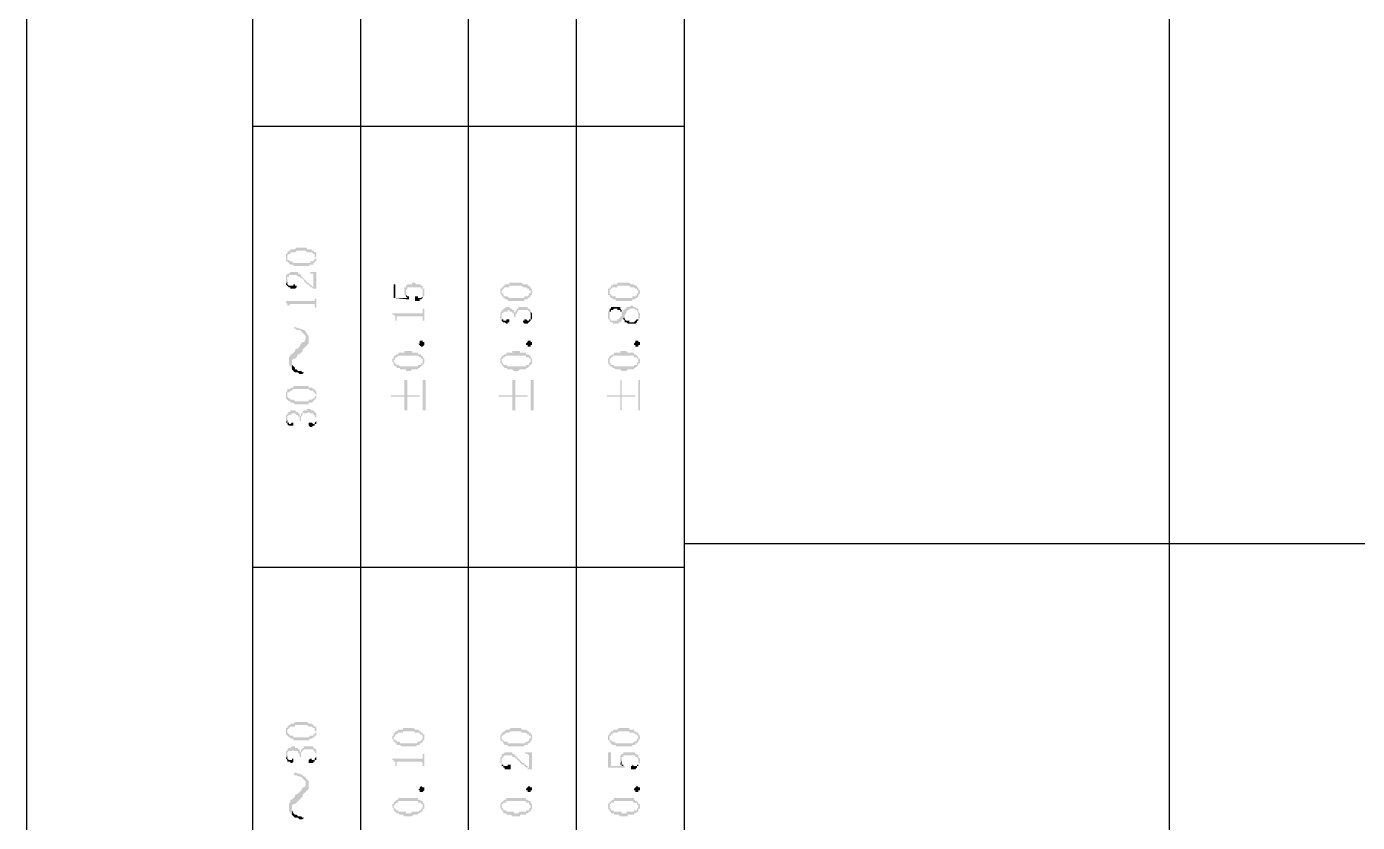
# Model space of a CAD drawing. Header units: millimetres. Extents: x 7018 to 13530, y 4187 to 5692.
# Drawn here: x 7512.01 to 7551.53, y 4596.41 to 4620.03 of the extents above; entities that cross this region are included whole.
import ezdxf

# ---------------------------------------------------------------- set-up
doc = ezdxf.new("R2010")
doc.units = ezdxf.units.MM

msp = doc.modelspace()

# ---------------------------------------------------------------- hatches: boundary and pattern name
at = {"transparency": 33554559}
for points in [[(7519.709, 4613.196), (7519.709, 4613.106), (7519.709, 4613.061), (7519.754, 4613.061), (7519.754, 4613.196), (7519.754, 4613.241), (7519.754, 4613.241), (7519.799, 4613.287), (7519.844, 4613.287), (7519.844, 4613.332), (7519.98, 4613.332), (7520.025, 4613.377), (7520.296, 4613.377), (7520.341, 4613.332), (7520.476, 4613.332), (7520.521, 4613.287), (7520.567, 4613.287), (7520.567, 4613.241), (7520.567, 4613.196), (7520.612, 4613.196), (7520.612, 4613.332), (7520.567, 4613.332), (7520.521, 4613.377), (7520.476, 4613.377), (7520.476, 4613.422), (7520.341, 4613.422), (7520.341, 4613.467), (7520.025, 4613.467), (7519.98, 4613.422), (7519.844, 4613.422), (7519.844, 4613.377), (7519.799, 4613.377), (7519.754, 4613.332), (7519.754, 4613.287), (7519.709, 4613.287), (7519.709, 4613.241)], [(7519.754, 4613.061), (7519.754, 4613.061), (7519.799, 4613.016), (7519.799, 4613.016), (7519.844, 4612.971), (7519.935, 4612.971), (7519.935, 4612.926), (7520.386, 4612.926), (7520.431, 4612.971), (7520.521, 4612.971), (7520.521, 4613.016), (7520.567, 4613.016), (7520.567, 4613.061), (7520.612, 4613.061), (7520.612, 4613.106), (7520.612, 4613.151), (7520.612, 4613.196), (7520.612, 4613.241), (7520.612, 4613.287), (7520.612, 4613.332), (7520.612, 4613.151), (7520.567, 4613.151), (7520.567, 4613.106), (7520.521, 4613.106), (7520.521, 4613.061), (7520.431, 4613.061), (7520.431, 4613.016), (7519.935, 4613.016), (7519.89, 4613.061), (7519.844, 4613.061), (7519.799, 4613.106), (7519.754, 4613.106), (7519.754, 4613.151), (7519.754, 4613.196)], [(7519.709, 4612.519), (7519.709, 4612.474), (7519.709, 4612.384), (7519.709, 4612.384), (7519.754, 4612.474), (7519.754, 4612.564), (7519.754, 4612.61), (7519.799, 4612.61), (7519.799, 4612.655), (7520.025, 4612.655), (7520.07, 4612.61), (7520.115, 4612.61), (7520.16, 4612.564), (7520.206, 4612.564), (7520.206, 4612.519), (7520.251, 4612.519), (7520.251, 4612.474), (7520.251, 4612.474), (7520.296, 4612.429), (7520.296, 4612.429), (7520.341, 4612.384), (7520.386, 4612.384), (7520.386, 4612.339), (7520.431, 4612.339), (7520.431, 4612.294), (7520.476, 4612.294), (7520.521, 4612.249), (7520.567, 4612.249), (7520.521, 4612.294), (7520.521, 4612.294), (7520.476, 4612.339), (7520.476, 4612.339), (7520.431, 4612.384), (7520.431, 4612.384), (7520.386, 4612.429), (7520.341, 4612.429), (7520.341, 4612.474), (7520.296, 4612.474), (7520.296, 4612.519), (7520.251, 4612.519), (7520.251, 4612.564), (7520.206, 4612.564), (7520.206, 4612.61), (7520.16, 4612.61), (7520.16, 4612.655), (7520.16, 4612.655), (7520.115, 4612.7), (7520.07, 4612.7), (7520.07, 4612.745), (7519.844, 4612.745), (7519.799, 4612.7), (7519.754, 4612.7), (7519.754, 4612.655), (7519.709, 4612.655), (7519.709, 4612.61)], [(7519.709, 4612.384), (7519.754, 4612.339), (7519.754, 4612.339), (7519.799, 4612.294), (7519.844, 4612.294), (7519.844, 4612.249), (7519.98, 4612.249), (7520.025, 4612.294), (7520.025, 4612.339), (7519.98, 4612.339), (7519.98, 4612.384), (7519.935, 4612.384), (7519.935, 4612.339), (7519.799, 4612.339), (7519.754, 4612.384), (7519.754, 4612.474), (7519.754, 4612.474)], [(7520.386, 4612.745), (7520.431, 4612.745), (7520.431, 4612.7), (7520.521, 4612.7), (7520.521, 4612.655), (7520.521, 4612.294), (7520.567, 4612.249), (7520.612, 4612.249), (7520.612, 4612.745)], [(7522.913, 4612.384), (7522.913, 4611.978), (7523.365, 4611.933), (7523.365, 4611.978), (7523.365, 4612.023), (7523.32, 4611.978), (7522.959, 4611.978), (7522.959, 4612.384)], [(7523.229, 4612.203), (7523.229, 4612.113), (7523.229, 4612.068), (7523.229, 4612.068), (7523.274, 4612.023), (7523.274, 4612.158), (7523.274, 4612.203), (7523.274, 4612.203), (7523.32, 4612.249), (7523.32, 4612.294), (7523.726, 4612.294), (7523.726, 4612.249), (7523.771, 4612.249), (7523.771, 4612.203), (7523.771, 4612.158), (7523.771, 4612.023), (7523.816, 4612.023), (7523.816, 4612.068), (7523.816, 4612.158), (7523.816, 4612.203), (7523.816, 4612.249), (7523.771, 4612.249), (7523.771, 4612.294), (7523.771, 4612.339), (7523.726, 4612.339), (7523.681, 4612.384), (7523.59, 4612.384), (7523.545, 4612.429), (7523.455, 4612.429), (7523.455, 4612.384), (7523.32, 4612.384), (7523.274, 4612.339), (7523.274, 4612.294), (7523.229, 4612.294), (7523.229, 4612.249)], [(7526.073, 4612.158), (7526.073, 4612.113), (7526.073, 4612.113), (7526.118, 4612.068), (7526.118, 4612.023), (7526.118, 4612.158), (7526.118, 4612.203), (7526.118, 4612.203), (7526.163, 4612.249), (7526.163, 4612.249), (7526.208, 4612.294), (7526.343, 4612.294), (7526.343, 4612.339), (7526.705, 4612.339), (7526.75, 4612.294), (7526.84, 4612.294), (7526.885, 4612.249), (7526.93, 4612.249), (7526.93, 4612.203), (7526.975, 4612.203), (7526.975, 4612.158), (7526.975, 4612.294), (7526.975, 4612.294), (7526.93, 4612.339), (7526.885, 4612.339), (7526.885, 4612.384), (7526.75, 4612.384), (7526.705, 4612.429), (7526.343, 4612.429), (7526.343, 4612.384), (7526.208, 4612.384), (7526.208, 4612.339), (7526.163, 4612.339), (7526.163, 4612.294), (7526.118, 4612.294), (7526.118, 4612.249), (7526.073, 4612.249)], [(7529.277, 4612.158), (7529.277, 4612.113), (7529.277, 4612.068), (7529.322, 4612.068), (7529.322, 4612.023), (7529.322, 4612.158), (7529.322, 4612.203), (7529.322, 4612.203), (7529.367, 4612.249), (7529.367, 4612.249), (7529.412, 4612.294), (7529.548, 4612.294), (7529.548, 4612.339), (7529.909, 4612.339), (7529.954, 4612.294), (7530.044, 4612.294), (7530.089, 4612.249), (7530.135, 4612.249), (7530.135, 4612.203), (7530.18, 4612.203), (7530.18, 4612.158), (7530.18, 4612.294), (7530.135, 4612.294), (7530.135, 4612.339), (7530.089, 4612.339), (7530.044, 4612.384), (7529.954, 4612.384), (7529.909, 4612.429), (7529.548, 4612.429), (7529.548, 4612.384), (7529.412, 4612.384), (7529.412, 4612.339), (7529.367, 4612.339), (7529.367, 4612.294), (7529.322, 4612.294), (7529.322, 4612.249), (7529.277, 4612.249)], [(7519.709, 4611.888), (7519.709, 4611.842), (7519.709, 4611.842), (7519.754, 4611.797), (7519.754, 4611.752), (7519.799, 4611.752), (7519.799, 4611.617), (7519.799, 4611.752), (7519.799, 4611.752), (7519.844, 4611.797), (7520.567, 4611.797), (7520.567, 4611.752), (7520.567, 4611.707), (7520.612, 4611.662), (7520.612, 4611.617), (7520.612, 4612.023), (7520.612, 4611.978), (7520.567, 4611.933), (7520.567, 4611.888), (7520.521, 4611.888)], [(7523.274, 4612.023), (7523.274, 4612.023), (7523.32, 4611.978), (7523.32, 4611.978), (7523.365, 4612.023), (7523.32, 4612.023), (7523.274, 4612.068), (7523.274, 4612.113), (7523.274, 4612.158)], [(7523.545, 4611.978), (7523.545, 4611.888), (7523.681, 4611.888), (7523.681, 4611.933), (7523.726, 4611.933), (7523.771, 4611.978), (7523.771, 4612.158), (7523.771, 4612.068), (7523.771, 4612.023), (7523.771, 4612.023), (7523.726, 4611.978), (7523.636, 4611.978), (7523.636, 4612.023), (7523.545, 4612.023)], [(7526.118, 4612.023), (7526.163, 4612.023), (7526.163, 4611.978), (7526.208, 4611.978), (7526.208, 4611.933), (7526.298, 4611.933), (7526.298, 4611.888), (7526.795, 4611.888), (7526.795, 4611.933), (7526.885, 4611.933), (7526.885, 4611.978), (7526.93, 4611.978), (7526.975, 4612.023), (7526.975, 4612.068), (7527.02, 4612.068), (7527.02, 4612.113), (7527.02, 4612.158), (7527.02, 4612.203), (7527.02, 4612.249), (7526.975, 4612.249), (7526.975, 4612.294), (7526.975, 4612.158), (7526.975, 4612.113), (7526.93, 4612.113), (7526.93, 4612.068), (7526.93, 4612.068), (7526.885, 4612.023), (7526.795, 4612.023), (7526.795, 4611.978), (7526.343, 4611.978), (7526.298, 4612.023), (7526.208, 4612.023), (7526.163, 4612.068), (7526.163, 4612.113), (7526.118, 4612.113), (7526.118, 4612.158)], [(7529.322, 4612.023), (7529.322, 4612.023), (7529.367, 4611.978), (7529.412, 4611.978), (7529.412, 4611.933), (7529.503, 4611.933), (7529.503, 4611.888), (7529.999, 4611.888), (7529.999, 4611.933), (7530.089, 4611.933), (7530.089, 4611.978), (7530.135, 4611.978), (7530.18, 4612.023), (7530.18, 4612.068), (7530.18, 4612.068), (7530.225, 4612.113), (7530.225, 4612.158), (7530.225, 4612.203), (7530.225, 4612.203), (7530.18, 4612.249), (7530.18, 4612.294), (7530.18, 4612.158), (7530.18, 4612.113), (7530.135, 4612.113), (7530.135, 4612.068), (7530.135, 4612.068), (7530.089, 4612.023), (7529.999, 4612.023), (7529.999, 4611.978), (7529.503, 4611.978), (7529.503, 4612.023), (7529.412, 4612.023), (7529.367, 4612.068), (7529.367, 4612.068), (7529.322, 4612.113), (7529.322, 4612.158)], [(7522.868, 4611.526), (7522.868, 4611.481), (7522.913, 4611.481), (7522.959, 4611.436), (7522.959, 4611.346), (7522.959, 4611.301), (7523.004, 4611.301), (7523.004, 4611.391), (7523.004, 4611.436), (7523.771, 4611.436), (7523.771, 4611.391), (7523.771, 4611.346), (7523.771, 4611.301), (7523.816, 4611.301), (7523.816, 4611.662), (7523.771, 4611.662), (7523.771, 4611.572), (7523.771, 4611.526), (7523.681, 4611.526)], [(7526.073, 4611.436), (7526.073, 4611.346), (7526.118, 4611.346), (7526.118, 4611.436), (7526.118, 4611.481), (7526.118, 4611.526), (7526.163, 4611.526), (7526.163, 4611.572), (7526.298, 4611.572), (7526.298, 4611.617), (7526.343, 4611.617), (7526.343, 4611.572), (7526.434, 4611.572), (7526.434, 4611.526), (7526.479, 4611.526), (7526.479, 4611.481), (7526.479, 4611.436), (7526.479, 4611.436), (7526.524, 4611.391), (7526.524, 4611.436), (7526.524, 4611.481), (7526.569, 4611.526), (7526.569, 4611.572), (7526.614, 4611.572), (7526.614, 4611.617), (7526.885, 4611.617), (7526.93, 4611.572), (7526.93, 4611.572), (7526.975, 4611.526), (7526.975, 4611.481), (7526.975, 4611.436), (7526.975, 4611.617), (7526.975, 4611.617), (7526.93, 4611.662), (7526.885, 4611.662), (7526.885, 4611.707), (7526.614, 4611.707), (7526.614, 4611.662), (7526.569, 4611.662), (7526.569, 4611.617), (7526.569, 4611.617), (7526.524, 4611.572), (7526.524, 4611.526), (7526.524, 4611.526), (7526.479, 4611.572), (7526.479, 4611.617), (7526.434, 4611.617), (7526.434, 4611.662), (7526.389, 4611.662), (7526.343, 4611.707), (7526.253, 4611.707), (7526.208, 4611.662), (7526.163, 4611.662), (7526.163, 4611.617), (7526.118, 4611.617), (7526.118, 4611.572), (7526.118, 4611.572), (7526.073, 4611.526), (7526.073, 4611.481)], [(7529.277, 4611.481), (7529.277, 4611.436), (7529.277, 4611.346), (7529.322, 4611.346), (7529.322, 4611.301), (7529.322, 4611.301), (7529.367, 4611.256), (7529.412, 4611.256), (7529.412, 4611.211), (7529.593, 4611.211), (7529.593, 4611.256), (7529.638, 4611.256), (7529.683, 4611.301), (7529.683, 4611.346), (7529.728, 4611.346), (7529.728, 4611.391), (7529.728, 4611.391), (7529.774, 4611.436), (7529.774, 4611.481), (7529.774, 4611.481), (7529.819, 4611.526), (7529.819, 4611.572), (7529.819, 4611.572), (7529.864, 4611.617), (7529.909, 4611.617), (7529.909, 4611.662), (7530.089, 4611.662), (7530.089, 4611.617), (7530.135, 4611.617), (7530.135, 4611.572), (7530.18, 4611.572), (7530.18, 4611.481), (7530.18, 4611.346), (7530.18, 4611.346), (7530.225, 4611.391), (7530.225, 4611.481), (7530.225, 4611.526), (7530.225, 4611.526), (7530.18, 4611.572), (7530.18, 4611.617), (7530.18, 4611.662), (7530.135, 4611.662), (7530.089, 4611.707), (7530.044, 4611.707), (7529.999, 4611.752), (7529.954, 4611.752), (7529.909, 4611.707), (7529.819, 4611.707), (7529.819, 4611.662), (7529.774, 4611.662), (7529.774, 4611.617), (7529.728, 4611.617), (7529.728, 4611.572), (7529.683, 4611.572), (7529.683, 4611.526), (7529.683, 4611.436), (7529.638, 4611.436), (7529.638, 4611.391), (7529.638, 4611.391), (7529.593, 4611.346), (7529.548, 4611.346), (7529.548, 4611.301), (7529.367, 4611.301), (7529.367, 4611.346), (7529.322, 4611.346), (7529.322, 4611.391), (7529.322, 4611.617), (7529.277, 4611.572)], [(7529.322, 4611.617), (7529.322, 4611.481), (7529.322, 4611.526), (7529.322, 4611.572), (7529.367, 4611.572), (7529.367, 4611.617), (7529.412, 4611.617), (7529.458, 4611.662), (7529.548, 4611.662), (7529.548, 4611.617), (7529.638, 4611.617), (7529.638, 4611.572), (7529.683, 4611.572), (7529.683, 4611.526), (7529.683, 4611.617), (7529.683, 4611.617), (7529.638, 4611.662), (7529.638, 4611.707), (7529.367, 4611.707), (7529.367, 4611.662), (7529.322, 4611.662)], [(7526.118, 4611.346), (7526.118, 4611.301), (7526.118, 4611.301), (7526.163, 4611.256), (7526.208, 4611.256), (7526.253, 4611.211), (7526.298, 4611.211), (7526.298, 4611.256), (7526.343, 4611.256), (7526.343, 4611.301), (7526.343, 4611.346), (7526.253, 4611.346), (7526.253, 4611.301), (7526.163, 4611.301), (7526.163, 4611.346), (7526.118, 4611.346), (7526.118, 4611.391), (7526.118, 4611.436)], [(7526.75, 4611.256), (7526.75, 4611.256), (7526.795, 4611.211), (7526.885, 4611.211), (7526.93, 4611.256), (7526.93, 4611.256), (7526.975, 4611.301), (7526.975, 4611.346), (7527.02, 4611.346), (7527.02, 4611.436), (7527.02, 4611.481), (7527.02, 4611.526), (7527.02, 4611.526), (7526.975, 4611.572), (7526.975, 4611.436), (7526.975, 4611.391), (7526.975, 4611.346), (7526.93, 4611.346), (7526.93, 4611.301), (7526.885, 4611.301), (7526.84, 4611.346), (7526.795, 4611.346), (7526.795, 4611.301), (7526.75, 4611.301)], [(7529.728, 4611.346), (7529.774, 4611.301), (7529.774, 4611.256), (7529.819, 4611.256), (7529.864, 4611.211), (7530.089, 4611.211), (7530.135, 4611.256), (7530.135, 4611.301), (7530.18, 4611.301), (7530.18, 4611.481), (7530.18, 4611.391), (7530.18, 4611.346), (7530.135, 4611.346), (7530.089, 4611.301), (7530.089, 4611.301), (7530.044, 4611.256), (7529.909, 4611.256), (7529.909, 4611.301), (7529.819, 4611.301), (7529.774, 4611.346), (7529.774, 4611.391), (7529.728, 4611.391)], [(7519.799, 4610.082), (7519.799, 4609.992), (7519.844, 4609.947), (7519.89, 4609.857), (7519.89, 4610.037), (7519.89, 4610.127), (7519.935, 4610.172), (7519.98, 4610.172), (7520.025, 4610.218), (7520.07, 4610.308), (7520.115, 4610.308), (7520.16, 4610.353), (7520.206, 4610.398), (7520.206, 4610.443), (7520.251, 4610.488), (7520.296, 4610.534), (7520.296, 4610.804), (7520.296, 4610.759), (7520.251, 4610.669), (7520.206, 4610.669), (7520.16, 4610.624), (7520.115, 4610.534), (7520.115, 4610.534), (7520.07, 4610.488), (7519.98, 4610.443), (7519.98, 4610.398), (7519.935, 4610.353), (7519.89, 4610.308), (7519.844, 4610.308), (7519.844, 4610.263), (7519.799, 4610.218), (7519.799, 4610.127)], [(7519.935, 4611.075), (7519.98, 4611.075), (7520.025, 4611.03), (7520.115, 4611.03), (7520.16, 4610.985), (7520.206, 4610.94), (7520.206, 4610.94), (7520.251, 4610.895), (7520.296, 4610.849), (7520.296, 4610.534), (7520.296, 4610.534), (7520.341, 4610.579), (7520.386, 4610.624), (7520.386, 4610.849), (7520.341, 4610.895), (7520.296, 4610.985), (7520.296, 4610.985), (7520.251, 4611.03), (7520.206, 4611.03), (7520.115, 4611.075), (7520.07, 4611.075), (7519.98, 4611.12)], [(7523.816, 4610.624), (7523.816, 4610.579), (7523.816, 4610.579), (7523.771, 4610.534), (7523.726, 4610.534), (7523.681, 4610.579), (7523.681, 4610.579), (7523.636, 4610.624), (7523.681, 4610.624), (7523.681, 4610.669), (7523.681, 4610.714), (7523.771, 4610.714), (7523.771, 4610.669), (7523.816, 4610.669), (7523.816, 4610.624)], [(7527.02, 4610.624), (7527.02, 4610.579), (7526.975, 4610.579), (7526.975, 4610.534), (7526.885, 4610.534), (7526.885, 4610.579), (7526.84, 4610.579), (7526.84, 4610.624), (7526.84, 4610.624), (7526.885, 4610.669), (7526.885, 4610.714), (7526.975, 4610.714), (7526.975, 4610.669), (7527.02, 4610.669), (7527.02, 4610.624)], [(7530.225, 4610.624), (7530.225, 4610.579), (7530.18, 4610.579), (7530.18, 4610.534), (7530.089, 4610.534), (7530.089, 4610.579), (7530.044, 4610.579), (7530.044, 4610.624), (7530.044, 4610.624), (7530.089, 4610.669), (7530.089, 4610.714), (7530.18, 4610.714), (7530.18, 4610.669), (7530.225, 4610.669), (7530.225, 4610.624)], [(7519.89, 4609.857), (7519.89, 4609.857), (7519.935, 4609.811), (7519.98, 4609.766), (7520.07, 4609.766), (7520.115, 4609.721), (7520.206, 4609.721), (7520.251, 4609.766), (7520.206, 4609.766), (7520.16, 4609.811), (7520.07, 4609.811), (7520.025, 4609.857), (7519.98, 4609.857), (7519.98, 4609.902), (7519.935, 4609.947), (7519.89, 4609.992), (7519.89, 4610.037)], [(7522.868, 4610.127), (7522.868, 4610.082), (7522.868, 4610.082), (7522.913, 4610.037), (7522.913, 4609.992), (7522.913, 4610.127), (7522.913, 4610.127), (7522.959, 4610.172), (7522.959, 4610.218), (7523.004, 4610.218), (7523.049, 4610.263), (7523.636, 4610.263), (7523.681, 4610.218), (7523.726, 4610.218), (7523.726, 4610.172), (7523.771, 4610.172), (7523.771, 4610.127), (7523.771, 4610.263), (7523.726, 4610.263), (7523.726, 4610.308), (7523.636, 4610.308), (7523.636, 4610.353), (7523.455, 4610.353), (7523.455, 4610.398), (7523.229, 4610.398), (7523.229, 4610.353), (7523.049, 4610.353), (7523.049, 4610.308), (7523.004, 4610.308), (7522.959, 4610.263), (7522.913, 4610.263), (7522.913, 4610.218), (7522.913, 4610.172), (7522.868, 4610.172)], [(7522.913, 4609.992), (7522.959, 4609.947), (7523.004, 4609.947), (7523.004, 4609.902), (7523.094, 4609.902), (7523.094, 4609.857), (7523.274, 4609.857), (7523.274, 4609.811), (7523.41, 4609.811), (7523.455, 4609.857), (7523.636, 4609.857), (7523.636, 4609.902), (7523.681, 4609.902), (7523.726, 4609.947), (7523.726, 4609.947), (7523.771, 4609.992), (7523.771, 4609.992), (7523.816, 4610.037), (7523.816, 4610.127), (7523.816, 4610.172), (7523.816, 4610.172), (7523.771, 4610.218), (7523.771, 4610.082), (7523.771, 4610.037), (7523.726, 4610.037), (7523.726, 4609.992), (7523.636, 4609.992), (7523.636, 4609.947), (7523.094, 4609.947), (7523.049, 4609.992), (7523.004, 4609.992), (7522.959, 4610.037), (7522.959, 4610.037), (7522.913, 4610.082), (7522.913, 4610.127)], [(7526.073, 4610.127), (7526.073, 4610.082), (7526.073, 4610.037), (7526.118, 4610.037), (7526.118, 4609.992), (7526.118, 4610.127), (7526.118, 4610.172), (7526.163, 4610.172), (7526.163, 4610.218), (7526.208, 4610.218), (7526.253, 4610.263), (7526.84, 4610.263), (7526.84, 4610.218), (7526.93, 4610.218), (7526.93, 4610.172), (7526.975, 4610.172), (7526.975, 4610.127), (7526.975, 4610.263), (7526.93, 4610.263), (7526.93, 4610.308), (7526.84, 4610.308), (7526.84, 4610.353), (7526.659, 4610.353), (7526.659, 4610.398), (7526.434, 4610.398), (7526.434, 4610.353), (7526.253, 4610.353), (7526.253, 4610.308), (7526.208, 4610.308), (7526.163, 4610.263), (7526.118, 4610.263), (7526.118, 4610.218), (7526.118, 4610.218), (7526.073, 4610.172)], [(7526.118, 4609.992), (7526.163, 4609.947), (7526.163, 4609.947), (7526.208, 4609.902), (7526.253, 4609.902), (7526.298, 4609.857), (7526.434, 4609.857), (7526.479, 4609.811), (7526.614, 4609.811), (7526.659, 4609.857), (7526.84, 4609.857), (7526.84, 4609.902), (7526.885, 4609.902), (7526.93, 4609.947), (7526.93, 4609.947), (7526.975, 4609.992), (7526.975, 4609.992), (7527.02, 4610.037), (7527.02, 4610.127), (7527.02, 4610.172), (7527.02, 4610.172), (7526.975, 4610.218), (7526.975, 4610.082), (7526.975, 4610.082), (7526.93, 4610.037), (7526.93, 4609.992), (7526.84, 4609.992), (7526.84, 4609.947), (7526.298, 4609.947), (7526.253, 4609.992), (7526.163, 4609.992), (7526.163, 4610.037), (7526.163, 4610.037), (7526.118, 4610.082), (7526.118, 4610.127)], [(7529.277, 4610.127), (7529.277, 4610.082), (7529.277, 4610.037), (7529.277, 4610.037), (7529.322, 4609.992), (7529.322, 4610.127), (7529.322, 4610.172), (7529.367, 4610.172), (7529.367, 4610.218), (7529.412, 4610.218), (7529.412, 4610.263), (7530.044, 4610.263), (7530.044, 4610.218), (7530.135, 4610.218), (7530.135, 4610.172), (7530.18, 4610.172), (7530.18, 4610.127), (7530.18, 4610.218), (7530.135, 4610.263), (7530.135, 4610.263), (7530.089, 4610.308), (7530.044, 4610.308), (7530.044, 4610.353), (7529.864, 4610.353), (7529.819, 4610.398), (7529.638, 4610.398), (7529.638, 4610.353), (7529.458, 4610.353), (7529.458, 4610.308), (7529.412, 4610.308), (7529.367, 4610.263), (7529.322, 4610.263), (7529.322, 4610.218), (7529.322, 4610.218), (7529.277, 4610.172)], [(7529.322, 4609.992), (7529.322, 4609.947), (7529.367, 4609.947), (7529.412, 4609.902), (7529.458, 4609.902), (7529.503, 4609.857), (7529.638, 4609.857), (7529.683, 4609.811), (7529.819, 4609.811), (7529.864, 4609.857), (7530.044, 4609.857), (7530.044, 4609.902), (7530.089, 4609.902), (7530.135, 4609.947), (7530.135, 4609.947), (7530.18, 4609.992), (7530.18, 4610.037), (7530.225, 4610.037), (7530.225, 4610.127), (7530.225, 4610.172), (7530.18, 4610.172), (7530.18, 4610.218), (7530.18, 4610.082), (7530.18, 4610.082), (7530.135, 4610.037), (7530.135, 4609.992), (7530.044, 4609.992), (7530.044, 4609.947), (7529.458, 4609.947), (7529.458, 4609.992), (7529.367, 4609.992), (7529.367, 4610.037), (7529.322, 4610.037), (7529.322, 4610.082), (7529.322, 4610.127)], [(7519.709, 4609.089), (7519.709, 4609.044), (7519.709, 4608.999), (7519.709, 4608.999), (7519.754, 4608.954), (7519.754, 4609.089), (7519.754, 4609.134), (7519.754, 4609.18), (7519.799, 4609.18), (7519.844, 4609.225), (7519.89, 4609.225), (7519.935, 4609.27), (7520.386, 4609.27), (7520.431, 4609.225), (7520.521, 4609.225), (7520.521, 4609.18), (7520.567, 4609.18), (7520.567, 4609.134), (7520.567, 4609.134), (7520.612, 4609.089), (7520.612, 4609.225), (7520.567, 4609.225), (7520.567, 4609.27), (7520.521, 4609.27), (7520.476, 4609.315), (7520.386, 4609.315), (7520.386, 4609.36), (7519.935, 4609.36), (7519.935, 4609.315), (7519.844, 4609.315), (7519.844, 4609.27), (7519.754, 4609.27), (7519.754, 4609.225), (7519.754, 4609.225), (7519.709, 4609.18), (7519.709, 4609.134), (7519.709, 4609.134)], [(7519.754, 4608.954), (7519.754, 4608.954), (7519.799, 4608.909), (7519.844, 4608.909), (7519.844, 4608.864), (7519.935, 4608.864), (7519.98, 4608.819), (7520.386, 4608.819), (7520.386, 4608.864), (7520.476, 4608.864), (7520.521, 4608.909), (7520.521, 4608.909), (7520.567, 4608.954), (7520.567, 4608.954), (7520.612, 4608.999), (7520.612, 4609.089), (7520.612, 4609.134), (7520.612, 4609.18), (7520.612, 4609.225), (7520.612, 4609.089), (7520.612, 4609.089), (7520.567, 4609.044), (7520.567, 4608.999), (7520.521, 4608.999), (7520.476, 4608.954), (7520.386, 4608.954), (7520.386, 4608.909), (7519.98, 4608.909), (7519.935, 4608.954), (7519.844, 4608.954), (7519.844, 4608.999), (7519.799, 4608.999), (7519.754, 4609.044), (7519.754, 4609.089), (7519.754, 4609.089)], [(7522.823, 4609.089), (7522.823, 4609.044), (7523.229, 4609.044), (7523.229, 4608.638), (7523.32, 4608.638), (7523.32, 4609.044), (7523.681, 4609.044), (7523.681, 4609.089), (7523.32, 4609.089), (7523.32, 4609.541), (7523.229, 4609.541), (7523.229, 4609.089)], [(7523.861, 4608.638), (7523.861, 4609.541), (7523.771, 4609.541), (7523.771, 4608.638)], [(7526.028, 4609.089), (7526.028, 4609.044), (7526.434, 4609.044), (7526.434, 4608.638), (7526.524, 4608.638), (7526.524, 4609.044), (7526.885, 4609.044), (7526.885, 4609.089), (7526.524, 4609.089), (7526.524, 4609.541), (7526.434, 4609.541), (7526.434, 4609.089)], [(7527.066, 4608.638), (7527.066, 4609.541), (7526.975, 4609.541), (7526.975, 4608.638)], [(7529.232, 4609.089), (7529.232, 4609.044), (7529.638, 4609.044), (7529.638, 4608.638), (7529.683, 4608.638), (7529.683, 4609.044), (7530.089, 4609.044), (7530.089, 4609.089), (7529.683, 4609.089), (7529.683, 4609.541), (7529.638, 4609.541), (7529.638, 4609.089)], [(7530.225, 4608.638), (7530.225, 4609.541), (7530.18, 4609.541), (7530.18, 4608.638)], [(7519.709, 4608.412), (7519.709, 4608.367), (7519.709, 4608.322), (7519.709, 4608.277), (7519.754, 4608.367), (7519.754, 4608.457), (7519.754, 4608.457), (7519.799, 4608.503), (7519.844, 4608.503), (7519.89, 4608.548), (7519.98, 4608.548), (7520.025, 4608.503), (7520.07, 4608.503), (7520.07, 4608.457), (7520.115, 4608.457), (7520.115, 4608.412), (7520.115, 4608.322), (7520.16, 4608.322), (7520.16, 4608.367), (7520.16, 4608.457), (7520.16, 4608.457), (7520.206, 4608.503), (7520.206, 4608.548), (7520.341, 4608.548), (7520.386, 4608.593), (7520.386, 4608.593), (7520.431, 4608.548), (7520.521, 4608.548), (7520.521, 4608.503), (7520.567, 4608.503), (7520.567, 4608.457), (7520.612, 4608.412), (7520.612, 4608.367), (7520.612, 4608.548), (7520.612, 4608.548), (7520.567, 4608.593), (7520.567, 4608.593), (7520.521, 4608.638), (7520.476, 4608.638), (7520.431, 4608.683), (7520.341, 4608.683), (7520.341, 4608.638), (7520.251, 4608.638), (7520.206, 4608.593), (7520.206, 4608.548), (7520.16, 4608.548), (7520.16, 4608.503), (7520.16, 4608.503), (7520.115, 4608.457), (7520.115, 4608.503), (7520.115, 4608.548), (7520.07, 4608.548), (7520.07, 4608.593), (7520.025, 4608.593), (7519.98, 4608.638), (7519.844, 4608.638), (7519.844, 4608.593), (7519.799, 4608.593), (7519.754, 4608.548), (7519.754, 4608.503), (7519.709, 4608.503), (7519.709, 4608.457)], [(7520.386, 4608.187), (7520.386, 4608.187), (7520.431, 4608.142), (7520.476, 4608.142), (7520.521, 4608.187), (7520.567, 4608.187), (7520.567, 4608.232), (7520.612, 4608.232), (7520.612, 4608.322), (7520.612, 4608.367), (7520.612, 4608.412), (7520.612, 4608.503), (7520.612, 4608.548), (7520.612, 4608.367), (7520.612, 4608.322), (7520.612, 4608.322), (7520.567, 4608.277), (7520.567, 4608.232), (7520.521, 4608.232), (7520.476, 4608.277), (7520.386, 4608.277), (7520.386, 4608.232), (7520.386, 4608.232)], [(7519.709, 4608.277), (7519.754, 4608.277), (7519.754, 4608.232), (7519.754, 4608.232), (7519.799, 4608.187), (7519.935, 4608.187), (7519.935, 4608.232), (7519.935, 4608.277), (7519.89, 4608.277), (7519.844, 4608.232), (7519.799, 4608.232), (7519.799, 4608.277), (7519.754, 4608.277), (7519.754, 4608.367), (7519.754, 4608.367)], [(7519.709, 4599.115), (7519.709, 4599.07), (7519.709, 4599.025), (7519.709, 4599.025), (7519.754, 4598.98), (7519.754, 4599.115), (7519.754, 4599.16), (7519.754, 4599.16), (7519.799, 4599.205), (7519.799, 4599.205), (7519.844, 4599.25), (7519.98, 4599.25), (7519.98, 4599.296), (7520.341, 4599.296), (7520.386, 4599.25), (7520.476, 4599.25), (7520.521, 4599.205), (7520.567, 4599.205), (7520.567, 4599.16), (7520.567, 4599.115), (7520.612, 4599.115), (7520.612, 4599.25), (7520.567, 4599.25), (7520.521, 4599.296), (7520.521, 4599.296), (7520.476, 4599.341), (7520.386, 4599.341), (7520.341, 4599.386), (7519.98, 4599.386), (7519.935, 4599.341), (7519.844, 4599.341), (7519.844, 4599.296), (7519.799, 4599.296), (7519.754, 4599.25), (7519.754, 4599.205), (7519.709, 4599.205)], [(7519.754, 4598.98), (7519.754, 4598.98), (7519.799, 4598.935), (7519.844, 4598.935), (7519.844, 4598.889), (7519.935, 4598.889), (7519.935, 4598.844), (7520.386, 4598.844), (7520.431, 4598.889), (7520.476, 4598.889), (7520.521, 4598.935), (7520.567, 4598.935), (7520.567, 4598.98), (7520.612, 4598.98), (7520.612, 4599.025), (7520.612, 4599.07), (7520.612, 4599.115), (7520.612, 4599.16), (7520.612, 4599.205), (7520.612, 4599.25), (7520.612, 4599.07), (7520.567, 4599.07), (7520.567, 4599.025), (7520.521, 4599.025), (7520.521, 4598.98), (7520.431, 4598.98), (7520.386, 4598.935), (7519.935, 4598.935), (7519.935, 4598.98), (7519.844, 4598.98), (7519.799, 4599.025), (7519.799, 4599.025), (7519.754, 4599.07), (7519.754, 4599.115)], [(7522.868, 4598.935), (7522.868, 4598.889), (7522.913, 4598.844), (7522.913, 4598.799), (7522.913, 4598.935), (7522.913, 4598.935), (7522.959, 4598.98), (7522.959, 4599.025), (7523.004, 4599.025), (7523.049, 4599.07), (7523.184, 4599.07), (7523.184, 4599.115), (7523.5, 4599.115), (7523.545, 4599.07), (7523.681, 4599.07), (7523.681, 4599.025), (7523.726, 4599.025), (7523.771, 4598.98), (7523.771, 4598.935), (7523.771, 4599.07), (7523.726, 4599.07), (7523.726, 4599.115), (7523.681, 4599.115), (7523.636, 4599.16), (7523.545, 4599.16), (7523.5, 4599.205), (7523.184, 4599.205), (7523.184, 4599.16), (7523.049, 4599.16), (7523.004, 4599.115), (7522.959, 4599.115), (7522.959, 4599.07), (7522.913, 4599.07), (7522.913, 4599.025), (7522.913, 4598.98), (7522.868, 4598.98)], [(7522.913, 4598.799), (7522.959, 4598.799), (7522.959, 4598.754), (7523.004, 4598.754), (7523.004, 4598.709), (7523.094, 4598.709), (7523.139, 4598.664), (7523.59, 4598.664), (7523.59, 4598.709), (7523.681, 4598.709), (7523.681, 4598.754), (7523.726, 4598.754), (7523.771, 4598.799), (7523.771, 4598.844), (7523.816, 4598.844), (7523.816, 4598.889), (7523.816, 4598.935), (7523.816, 4598.98), (7523.816, 4599.025), (7523.771, 4599.025), (7523.771, 4599.07), (7523.771, 4598.889), (7523.771, 4598.889), (7523.726, 4598.844), (7523.726, 4598.844), (7523.681, 4598.799), (7523.636, 4598.799), (7523.59, 4598.754), (7523.094, 4598.754), (7523.094, 4598.799), (7523.004, 4598.799), (7523.004, 4598.844), (7522.959, 4598.844), (7522.913, 4598.889), (7522.913, 4598.935)], [(7526.073, 4598.935), (7526.073, 4598.844), (7526.118, 4598.844), (7526.118, 4598.799), (7526.118, 4598.935), (7526.118, 4598.98), (7526.163, 4598.98), (7526.163, 4599.025), (7526.208, 4599.025), (7526.253, 4599.07), (7526.343, 4599.07), (7526.389, 4599.115), (7526.705, 4599.115), (7526.705, 4599.07), (7526.84, 4599.07), (7526.885, 4599.025), (7526.93, 4599.025), (7526.93, 4598.98), (7526.975, 4598.98), (7526.975, 4598.935), (7526.975, 4599.07), (7526.93, 4599.07), (7526.93, 4599.115), (7526.885, 4599.115), (7526.84, 4599.16), (7526.705, 4599.16), (7526.705, 4599.205), (7526.389, 4599.205), (7526.343, 4599.16), (7526.253, 4599.16), (7526.208, 4599.115), (7526.163, 4599.115), (7526.163, 4599.07), (7526.118, 4599.07), (7526.118, 4599.025), (7526.118, 4599.025), (7526.073, 4598.98)], [(7526.118, 4598.799), (7526.163, 4598.799), (7526.163, 4598.754), (7526.163, 4598.754), (7526.208, 4598.709), (7526.298, 4598.709), (7526.298, 4598.664), (7526.795, 4598.664), (7526.795, 4598.709), (7526.885, 4598.709), (7526.885, 4598.754), (7526.93, 4598.754), (7526.975, 4598.799), (7526.975, 4598.844), (7527.02, 4598.844), (7527.02, 4598.889), (7527.02, 4598.935), (7527.02, 4598.98), (7527.02, 4599.025), (7526.975, 4599.025), (7526.975, 4599.07), (7526.975, 4598.889), (7526.93, 4598.889), (7526.93, 4598.844), (7526.93, 4598.844), (7526.885, 4598.799), (7526.84, 4598.799), (7526.795, 4598.754), (7526.298, 4598.754), (7526.298, 4598.799), (7526.208, 4598.799), (7526.163, 4598.844), (7526.163, 4598.844), (7526.118, 4598.889), (7526.118, 4598.935)], [(7529.277, 4598.935), (7529.277, 4598.844), (7529.322, 4598.844), (7529.322, 4598.799), (7529.322, 4598.935), (7529.322, 4598.98), (7529.367, 4598.98), (7529.367, 4599.025), (7529.412, 4599.025), (7529.412, 4599.07), (7529.548, 4599.07), (7529.593, 4599.115), (7529.909, 4599.115), (7529.909, 4599.07), (7530.044, 4599.07), (7530.089, 4599.025), (7530.135, 4599.025), (7530.135, 4598.98), (7530.18, 4598.98), (7530.18, 4598.935), (7530.18, 4599.07), (7530.135, 4599.07), (7530.089, 4599.115), (7530.044, 4599.115), (7530.044, 4599.16), (7529.909, 4599.16), (7529.909, 4599.205), (7529.593, 4599.205), (7529.548, 4599.16), (7529.458, 4599.16), (7529.412, 4599.115), (7529.367, 4599.115), (7529.367, 4599.07), (7529.322, 4599.07), (7529.322, 4599.025), (7529.322, 4599.025), (7529.277, 4598.98)], [(7529.322, 4598.799), (7529.322, 4598.799), (7529.367, 4598.754), (7529.367, 4598.754), (7529.412, 4598.709), (7529.503, 4598.709), (7529.503, 4598.664), (7529.999, 4598.664), (7529.999, 4598.709), (7530.089, 4598.709), (7530.089, 4598.754), (7530.135, 4598.754), (7530.18, 4598.799), (7530.18, 4598.844), (7530.18, 4598.844), (7530.225, 4598.889), (7530.225, 4598.935), (7530.225, 4598.98), (7530.225, 4598.98), (7530.18, 4599.025), (7530.18, 4599.07), (7530.18, 4598.889), (7530.135, 4598.889), (7530.135, 4598.844), (7530.135, 4598.844), (7530.089, 4598.799), (7530.044, 4598.799), (7529.999, 4598.754), (7529.503, 4598.754), (7529.458, 4598.799), (7529.412, 4598.799), (7529.367, 4598.844), (7529.322, 4598.844), (7529.322, 4598.889), (7529.322, 4598.935)], [(7519.709, 4598.393), (7519.709, 4598.303), (7519.709, 4598.303), (7519.754, 4598.393), (7519.754, 4598.438), (7519.754, 4598.483), (7519.754, 4598.483), (7519.799, 4598.528), (7519.89, 4598.528), (7519.935, 4598.574), (7519.935, 4598.528), (7520.07, 4598.528), (7520.07, 4598.483), (7520.07, 4598.483), (7520.115, 4598.438), (7520.115, 4598.393), (7520.115, 4598.348), (7520.16, 4598.348), (7520.16, 4598.393), (7520.16, 4598.483), (7520.16, 4598.483), (7520.206, 4598.528), (7520.206, 4598.528), (7520.251, 4598.574), (7520.521, 4598.574), (7520.521, 4598.528), (7520.567, 4598.528), (7520.567, 4598.483), (7520.567, 4598.483), (7520.612, 4598.438), (7520.612, 4598.393), (7520.612, 4598.574), (7520.567, 4598.574), (7520.567, 4598.619), (7520.521, 4598.619), (7520.521, 4598.664), (7520.251, 4598.664), (7520.251, 4598.619), (7520.206, 4598.619), (7520.206, 4598.574), (7520.16, 4598.574), (7520.16, 4598.528), (7520.16, 4598.528), (7520.115, 4598.483), (7520.115, 4598.574), (7520.07, 4598.574), (7520.07, 4598.619), (7519.98, 4598.619), (7519.98, 4598.664), (7519.89, 4598.664), (7519.844, 4598.619), (7519.799, 4598.619), (7519.754, 4598.574), (7519.754, 4598.528), (7519.709, 4598.528), (7519.709, 4598.483), (7519.709, 4598.438)], [(7519.709, 4598.303), (7519.754, 4598.258), (7519.754, 4598.212), (7519.844, 4598.212), (7519.844, 4598.167), (7519.89, 4598.167), (7519.935, 4598.212), (7519.935, 4598.258), (7519.935, 4598.303), (7519.89, 4598.303), (7519.89, 4598.258), (7519.799, 4598.258), (7519.754, 4598.303), (7519.754, 4598.348), (7519.754, 4598.393)], [(7520.386, 4598.212), (7520.386, 4598.167), (7520.521, 4598.167), (7520.521, 4598.212), (7520.567, 4598.212), (7520.567, 4598.258), (7520.612, 4598.258), (7520.612, 4598.303), (7520.612, 4598.393), (7520.612, 4598.438), (7520.612, 4598.483), (7520.612, 4598.528), (7520.612, 4598.393), (7520.612, 4598.348), (7520.612, 4598.348), (7520.567, 4598.303), (7520.567, 4598.258), (7520.476, 4598.258), (7520.476, 4598.303), (7520.431, 4598.303), (7520.386, 4598.258), (7520.386, 4598.258)], [(7522.868, 4598.303), (7522.868, 4598.258), (7522.913, 4598.258), (7522.913, 4598.212), (7522.959, 4598.212), (7522.959, 4598.167), (7522.959, 4598.122), (7522.959, 4598.077), (7523.004, 4598.077), (7523.004, 4598.167), (7523.004, 4598.212), (7523.726, 4598.212), (7523.771, 4598.167), (7523.771, 4598.122), (7523.771, 4598.077), (7523.816, 4598.077), (7523.816, 4598.438), (7523.771, 4598.438), (7523.771, 4598.348), (7523.771, 4598.303), (7523.681, 4598.303)], [(7526.073, 4598.258), (7526.073, 4598.212), (7526.073, 4598.167), (7526.118, 4598.122), (7526.118, 4598.258), (7526.118, 4598.303), (7526.118, 4598.303), (7526.163, 4598.348), (7526.163, 4598.348), (7526.208, 4598.393), (7526.434, 4598.393), (7526.434, 4598.348), (7526.524, 4598.348), (7526.524, 4598.303), (7526.569, 4598.303), (7526.569, 4598.258), (7526.614, 4598.258), (7526.614, 4598.212), (7526.659, 4598.212), (7526.659, 4598.167), (7526.705, 4598.167), (7526.705, 4598.122), (7526.75, 4598.122), (7526.795, 4598.077), (7526.795, 4598.077), (7526.84, 4598.032), (7526.885, 4598.032), (7526.885, 4597.987), (7526.93, 4597.987), (7526.93, 4598.032), (7526.885, 4598.032), (7526.885, 4598.077), (7526.84, 4598.077), (7526.84, 4598.122), (7526.795, 4598.122), (7526.795, 4598.167), (7526.75, 4598.167), (7526.705, 4598.212), (7526.705, 4598.212), (7526.659, 4598.258), (7526.659, 4598.258), (7526.614, 4598.303), (7526.614, 4598.303), (7526.569, 4598.348), (7526.569, 4598.348), (7526.524, 4598.393), (7526.524, 4598.393), (7526.479, 4598.438), (7526.434, 4598.438), (7526.434, 4598.483), (7526.208, 4598.483), (7526.163, 4598.438), (7526.118, 4598.438), (7526.118, 4598.393), (7526.118, 4598.348), (7526.073, 4598.348)], [(7526.118, 4598.122), (7526.118, 4598.077), (7526.163, 4598.077), (7526.163, 4598.032), (7526.208, 4598.032), (7526.208, 4597.987), (7526.389, 4597.987), (7526.389, 4598.032), (7526.389, 4598.077), (7526.389, 4598.122), (7526.298, 4598.122), (7526.298, 4598.077), (7526.163, 4598.077), (7526.163, 4598.122), (7526.118, 4598.122), (7526.118, 4598.212), (7526.118, 4598.212)], [(7526.795, 4598.483), (7526.795, 4598.483), (7526.84, 4598.438), (7526.885, 4598.438), (7526.93, 4598.393), (7526.93, 4597.987), (7527.02, 4597.987), (7527.02, 4598.483)], [(7529.277, 4598.483), (7529.277, 4598.032), (7529.774, 4598.032), (7529.774, 4598.077), (7529.367, 4598.077), (7529.367, 4598.483)], [(7529.638, 4598.258), (7529.638, 4598.212), (7529.638, 4598.167), (7529.638, 4598.122), (7529.638, 4598.122), (7529.683, 4598.258), (7529.683, 4598.303), (7529.683, 4598.348), (7529.728, 4598.348), (7529.728, 4598.393), (7530.089, 4598.393), (7530.089, 4598.348), (7530.135, 4598.348), (7530.18, 4598.303), (7530.18, 4598.077), (7530.18, 4598.167), (7530.225, 4598.167), (7530.225, 4598.212), (7530.225, 4598.303), (7530.225, 4598.303), (7530.18, 4598.348), (7530.18, 4598.393), (7530.18, 4598.393), (7530.135, 4598.438), (7530.089, 4598.438), (7530.089, 4598.483), (7529.728, 4598.483), (7529.728, 4598.438), (7529.683, 4598.438), (7529.638, 4598.393), (7529.638, 4598.303), (7529.638, 4598.303)], [(7529.638, 4598.122), (7529.683, 4598.122), (7529.683, 4598.077), (7529.728, 4598.077), (7529.728, 4598.122), (7529.683, 4598.122), (7529.683, 4598.167), (7529.683, 4598.258)], [(7529.954, 4598.032), (7529.954, 4597.987), (7530.089, 4597.987), (7530.135, 4598.032), (7530.135, 4598.077), (7530.18, 4598.077), (7530.18, 4598.212), (7530.18, 4598.167), (7530.18, 4598.122), (7530.135, 4598.122), (7530.135, 4598.077), (7530.044, 4598.077), (7529.999, 4598.122), (7529.999, 4598.077), (7529.954, 4598.077)], [(7519.935, 4597.806), (7520.025, 4597.806), (7520.115, 4597.761), (7520.16, 4597.761), (7520.206, 4597.716), (7520.206, 4597.716), (7520.251, 4597.671), (7520.296, 4597.626), (7520.296, 4597.31), (7520.296, 4597.31), (7520.341, 4597.355), (7520.386, 4597.4), (7520.386, 4597.626), (7520.341, 4597.671), (7520.296, 4597.716), (7520.296, 4597.761), (7520.251, 4597.761), (7520.206, 4597.806), (7520.115, 4597.851), (7520.07, 4597.851), (7519.98, 4597.897)], [(7519.799, 4596.858), (7519.799, 4596.768), (7519.844, 4596.678), (7519.89, 4596.633), (7519.89, 4596.813), (7519.89, 4596.904), (7519.935, 4596.949), (7519.98, 4596.949), (7520.025, 4596.994), (7520.07, 4597.039), (7520.115, 4597.084), (7520.16, 4597.129), (7520.206, 4597.174), (7520.206, 4597.22), (7520.251, 4597.265), (7520.296, 4597.31), (7520.296, 4597.535), (7520.296, 4597.49), (7520.251, 4597.445), (7520.206, 4597.445), (7520.16, 4597.355), (7520.115, 4597.31), (7520.115, 4597.31), (7520.07, 4597.265), (7519.98, 4597.22), (7519.98, 4597.174), (7519.935, 4597.129), (7519.89, 4597.084), (7519.844, 4597.084), (7519.844, 4597.039), (7519.799, 4596.949), (7519.799, 4596.904)], [(7523.816, 4597.4), (7523.816, 4597.355), (7523.816, 4597.355), (7523.771, 4597.31), (7523.681, 4597.31), (7523.681, 4597.355), (7523.681, 4597.355), (7523.636, 4597.4), (7523.681, 4597.4), (7523.681, 4597.445), (7523.681, 4597.445), (7523.726, 4597.49), (7523.726, 4597.49), (7523.771, 4597.445), (7523.816, 4597.445), (7523.816, 4597.4)], [(7527.02, 4597.4), (7527.02, 4597.355), (7526.975, 4597.355), (7526.975, 4597.31), (7526.885, 4597.31), (7526.885, 4597.355), (7526.84, 4597.355), (7526.84, 4597.4), (7526.84, 4597.4), (7526.885, 4597.445), (7526.885, 4597.445), (7526.93, 4597.49), (7526.93, 4597.49), (7526.975, 4597.445), (7527.02, 4597.445), (7527.02, 4597.4)], [(7530.225, 4597.4), (7530.225, 4597.355), (7530.18, 4597.355), (7530.18, 4597.31), (7530.089, 4597.31), (7530.089, 4597.355), (7530.044, 4597.355), (7530.044, 4597.4), (7530.044, 4597.4), (7530.089, 4597.445), (7530.089, 4597.445), (7530.135, 4597.49), (7530.135, 4597.49), (7530.18, 4597.445), (7530.225, 4597.445), (7530.225, 4597.4)], [(7522.868, 4596.858), (7522.868, 4596.858), (7522.913, 4596.813), (7522.913, 4596.768), (7522.913, 4596.904), (7522.913, 4596.904), (7522.959, 4596.949), (7522.959, 4596.949), (7523.004, 4596.994), (7523.049, 4596.994), (7523.049, 4597.039), (7523.636, 4597.039), (7523.636, 4596.994), (7523.726, 4596.994), (7523.726, 4596.949), (7523.771, 4596.949), (7523.771, 4596.904), (7523.771, 4596.858), (7523.771, 4597.039), (7523.726, 4597.039), (7523.681, 4597.084), (7523.636, 4597.084), (7523.636, 4597.129), (7523.049, 4597.129), (7523.049, 4597.084), (7523.004, 4597.084), (7522.959, 4597.039), (7522.959, 4597.039), (7522.913, 4596.994), (7522.913, 4596.949), (7522.868, 4596.949), (7522.868, 4596.904)], [(7522.913, 4596.768), (7522.959, 4596.723), (7522.959, 4596.723), (7523.004, 4596.678), (7523.049, 4596.678), (7523.094, 4596.633), (7523.184, 4596.633), (7523.229, 4596.588), (7523.455, 4596.588), (7523.5, 4596.633), (7523.636, 4596.633), (7523.636, 4596.678), (7523.681, 4596.678), (7523.726, 4596.723), (7523.771, 4596.723), (7523.771, 4596.768), (7523.771, 4596.768), (7523.816, 4596.813), (7523.816, 4596.858), (7523.816, 4596.904), (7523.816, 4596.949), (7523.816, 4596.949), (7523.771, 4596.994), (7523.771, 4596.858), (7523.771, 4596.813), (7523.726, 4596.813), (7523.726, 4596.768), (7523.681, 4596.768), (7523.636, 4596.723), (7523.455, 4596.723), (7523.41, 4596.678), (7523.274, 4596.678), (7523.274, 4596.723), (7523.049, 4596.723), (7523.049, 4596.768), (7523.004, 4596.768), (7522.959, 4596.813), (7522.959, 4596.813), (7522.913, 4596.858), (7522.913, 4596.858)], [(7526.073, 4596.858), (7526.073, 4596.813), (7526.118, 4596.813), (7526.118, 4596.768), (7526.118, 4596.904), (7526.118, 4596.949), (7526.163, 4596.949), (7526.163, 4596.994), (7526.253, 4596.994), (7526.253, 4597.039), (7526.84, 4597.039), (7526.84, 4596.994), (7526.93, 4596.994), (7526.93, 4596.949), (7526.93, 4596.949), (7526.975, 4596.904), (7526.975, 4596.858), (7526.975, 4597.039), (7526.93, 4597.039), (7526.885, 4597.084), (7526.84, 4597.084), (7526.84, 4597.129), (7526.253, 4597.129), (7526.253, 4597.084), (7526.208, 4597.084), (7526.163, 4597.039), (7526.163, 4597.039), (7526.118, 4596.994), (7526.118, 4596.994), (7526.073, 4596.949), (7526.073, 4596.904)], [(7526.118, 4596.768), (7526.163, 4596.723), (7526.163, 4596.678), (7526.253, 4596.678), (7526.253, 4596.633), (7526.389, 4596.633), (7526.434, 4596.588), (7526.659, 4596.588), (7526.659, 4596.633), (7526.84, 4596.633), (7526.84, 4596.678), (7526.885, 4596.678), (7526.93, 4596.723), (7526.975, 4596.723), (7526.975, 4596.768), (7526.975, 4596.768), (7527.02, 4596.813), (7527.02, 4596.858), (7527.02, 4596.904), (7527.02, 4596.949), (7527.02, 4596.949), (7526.975, 4596.994), (7526.975, 4596.858), (7526.975, 4596.858), (7526.93, 4596.813), (7526.93, 4596.768), (7526.84, 4596.768), (7526.84, 4596.723), (7526.659, 4596.723), (7526.614, 4596.678), (7526.479, 4596.678), (7526.479, 4596.723), (7526.253, 4596.723), (7526.253, 4596.768), (7526.163, 4596.768), (7526.163, 4596.813), (7526.163, 4596.813), (7526.118, 4596.858), (7526.118, 4596.858)], [(7529.277, 4596.858), (7529.277, 4596.813), (7529.277, 4596.813), (7529.322, 4596.768), (7529.322, 4596.904), (7529.322, 4596.949), (7529.367, 4596.949), (7529.367, 4596.994), (7529.458, 4596.994), (7529.458, 4597.039), (7529.999, 4597.039), (7530.044, 4596.994), (7530.135, 4596.994), (7530.135, 4596.949), (7530.135, 4596.949), (7530.18, 4596.904), (7530.18, 4596.858), (7530.18, 4596.994), (7530.135, 4597.039), (7530.089, 4597.039), (7530.089, 4597.084), (7530.044, 4597.084), (7530.044, 4597.129), (7529.458, 4597.129), (7529.458, 4597.084), (7529.412, 4597.084), (7529.367, 4597.039), (7529.367, 4597.039), (7529.322, 4596.994), (7529.322, 4596.994), (7529.277, 4596.949), (7529.277, 4596.904)], [(7529.322, 4596.768), (7529.322, 4596.723), (7529.367, 4596.723), (7529.367, 4596.678), (7529.458, 4596.678), (7529.458, 4596.633), (7529.593, 4596.633), (7529.638, 4596.588), (7529.864, 4596.588), (7529.864, 4596.633), (7530.044, 4596.633), (7530.044, 4596.678), (7530.089, 4596.678), (7530.135, 4596.723), (7530.18, 4596.723), (7530.18, 4596.768), (7530.18, 4596.813), (7530.225, 4596.813), (7530.225, 4596.858), (7530.225, 4596.904), (7530.225, 4596.949), (7530.18, 4596.949), (7530.18, 4596.994), (7530.18, 4596.858), (7530.18, 4596.858), (7530.135, 4596.813), (7530.135, 4596.768), (7530.044, 4596.768), (7530.044, 4596.723), (7529.819, 4596.723), (7529.819, 4596.678), (7529.683, 4596.678), (7529.683, 4596.723), (7529.458, 4596.723), (7529.412, 4596.768), (7529.367, 4596.768), (7529.367, 4596.813), (7529.322, 4596.813), (7529.322, 4596.858), (7529.322, 4596.858)], [(7519.89, 4596.633), (7519.89, 4596.633), (7519.935, 4596.588), (7519.98, 4596.543), (7520.07, 4596.543), (7520.115, 4596.497), (7520.206, 4596.497), (7520.251, 4596.543), (7520.206, 4596.543), (7520.16, 4596.588), (7520.07, 4596.588), (7520.025, 4596.633), (7519.98, 4596.633), (7519.935, 4596.678), (7519.89, 4596.768), (7519.89, 4596.813)]]:
    msp.add_hatch(color=256, dxfattribs=at).paths.add_polyline_path(points)

# ---------------------------------------------------------------- linework, layer by layer
for p, q in [((7518.716, 4815.918), (7518.716, 4529.177)), ((7545.941, 4815.918), (7545.941, 4559.957)), ((7531.534, 4604.689), (7927.972, 4604.689))]:
    msp.add_line(p, q)
msp.add_lwpolyline([(7932.01, 4524.918), (7932.01, 4821.918), (7512.01, 4821.918), (7512.01, 4524.918)], close=True)
for points in [[(7531.534, 4815.918), (7531.534, 4529.177)], [(7521.921, 4643.525), (7521.921, 4550.508)], [(7525.125, 4643.525), (7525.125, 4550.508)], [(7528.329, 4643.525), (7528.329, 4550.508)], [(7518.716, 4617.078), (7531.534, 4617.078)], [(7518.716, 4603.989), (7531.534, 4603.989)]]:
    msp.add_lwpolyline(points)

doc.saveas('drawing.dxf')
